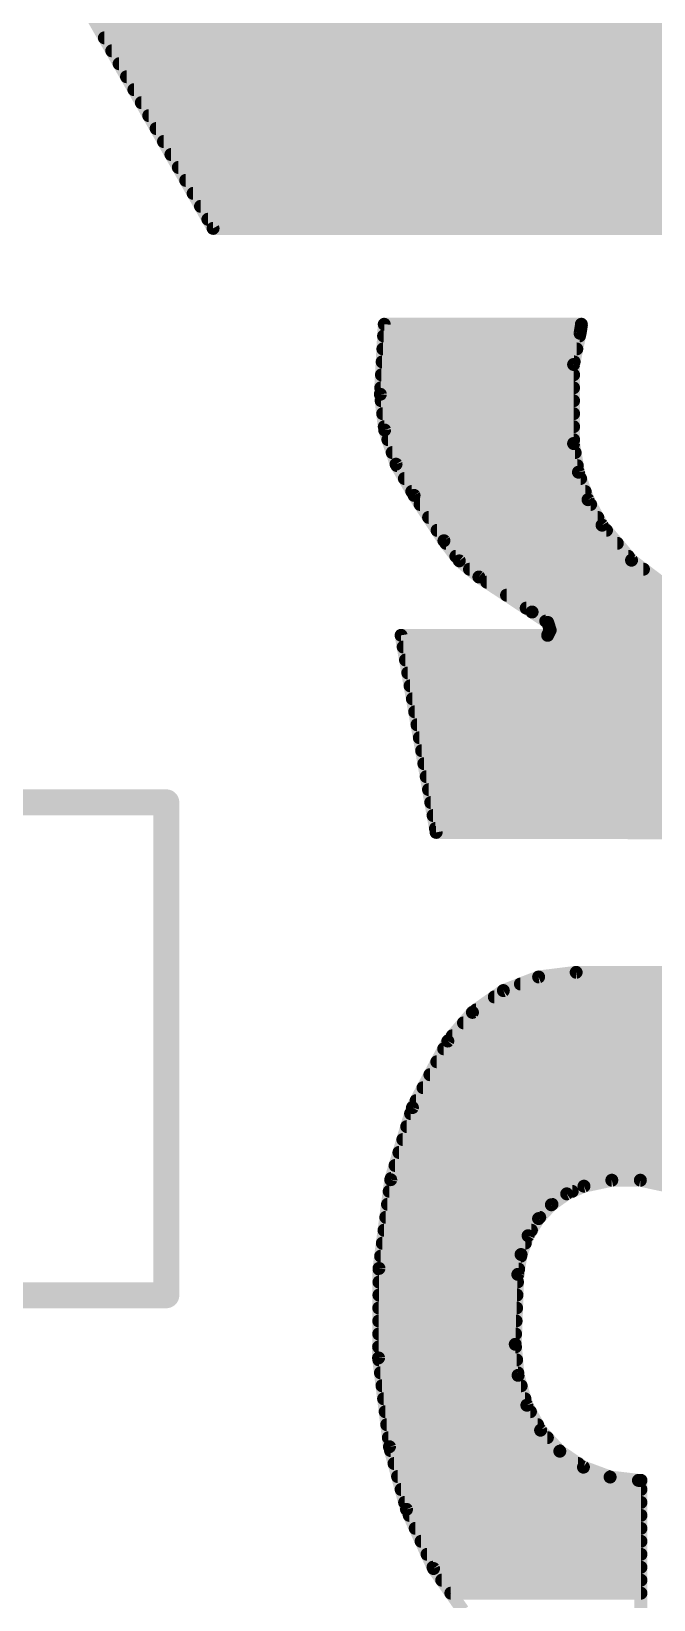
# Model space of a CAD drawing. Extents: x -27 to 80, y -11 to 53.
# Drawn here: x 20.259 to 21.478, y 33.211 to 36.284 of the extents above; entities that cross this region are included whole.
import ezdxf

# ---------------------------------------------------------------- set-up
doc = ezdxf.new("R2010")
doc.units = 0
doc.layers.add('21', color=53, linetype='CONTINUOUS')
doc.layers.add('39', color=12, linetype='CONTINUOUS')

msp = doc.modelspace()

# ---------------------------------------------------------------- linework, layer by layer
at = {"layer": '21', "const_width": 0.0254}
for points in [[(20.6146, 35.8978), (20.3784, 36.3118)], [(20.3871, 36.2966), (22.5527, 36.2966)], [(20.4016, 36.2712), (22.5527, 36.2712)], [(20.4161, 36.2458), (22.5527, 36.2458)], [(20.4305, 36.2204), (22.5527, 36.2204)], [(20.445, 36.195), (22.5527, 36.195)], [(20.4595, 36.1696), (22.5527, 36.1696)], [(20.474, 36.1442), (22.5527, 36.1442)], [(20.4885, 36.1188), (22.5527, 36.1188)], [(20.503, 36.0934), (22.5527, 36.0934)], [(20.5175, 36.068), (22.5527, 36.068)], [(20.532, 36.0426), (22.5527, 36.0426)], [(20.5465, 36.0172), (22.5527, 36.0172)], [(20.561, 35.9918), (22.5527, 35.9918)], [(20.5755, 35.9664), (22.5527, 35.9664)], [(20.59, 35.941), (22.5527, 35.941)], [(20.6044, 35.9156), (22.5527, 35.9156)], [(22.5476, 35.8978), (20.6146, 35.8978)], [(20.9423, 35.5727), (20.9499, 35.7099)], [(20.9499, 35.7099), (21.336, 35.7099)], [(21.336, 35.7073), (21.3335, 35.6921)], [(21.336, 35.7099), (21.336, 35.7073)], [(20.9486, 35.687), (21.3324, 35.687)], [(21.3335, 35.6921), (21.3208, 35.6311)], [(20.9472, 35.6616), (21.3271, 35.6616)], [(20.9444, 35.6108), (21.3208, 35.6108)], [(20.9458, 35.6362), (21.3219, 35.6362)], [(21.3208, 35.6311), (21.3208, 35.4762)], [(20.943, 35.5854), (21.3208, 35.5854)], [(20.9507, 35.5026), (20.9423, 35.5727)], [(20.9438, 35.56), (21.3208, 35.56)], [(20.9469, 35.5346), (21.3208, 35.5346)], [(20.9499, 35.5092), (21.3208, 35.5092)], [(20.973, 35.4357), (20.9507, 35.5026)], [(20.957, 35.4838), (21.3208, 35.4838)], [(20.9655, 35.4584), (21.3238, 35.4584)], [(21.3208, 35.4762), (21.3303, 35.42)], [(21.0083, 35.3746), (20.973, 35.4357)], [(20.9746, 35.433), (21.3281, 35.433)], [(20.9893, 35.4076), (21.3346, 35.4076)], [(21.3303, 35.42), (21.3491, 35.3661)], [(21.0039, 35.3822), (21.3435, 35.3822)], [(21.0668, 35.2857), (21.0083, 35.3746)], [(21.3491, 35.3661), (21.3766, 35.3162)], [(21.02, 35.3568), (21.3542, 35.3568)], [(21.0367, 35.3314), (21.3682, 35.3314)], [(21.0534, 35.306), (21.3852, 35.306)], [(21.3766, 35.3162), (21.4343, 35.2475)], [(21.097, 35.2462), (21.0668, 35.2857)], [(21.0707, 35.2806), (21.4065, 35.2806)], [(21.0901, 35.2552), (21.4279, 35.2552)], [(21.1353, 35.2146), (21.097, 35.2462)], [(21.4343, 35.2475), (21.5058, 35.1932)], [(21.1169, 35.2298), (21.4577, 35.2298)], [(21.2395, 35.146), (21.1353, 35.2146)], [(21.1508, 35.2044), (21.4911, 35.2044)], [(21.1894, 35.179), (21.5371, 35.179)], [(21.228, 35.1536), (21.5978, 35.1536)], [(21.27, 35.1257), (21.2395, 35.146)], [(21.2662, 35.1282), (21.7576, 35.1282)], [(21.275, 35.1104), (21.27, 35.1257)], [(21.0515, 34.7142), (20.9829, 35.1003)], [(20.9829, 35.1003), (21.27, 35.1003)], [(21.27, 35.1003), (21.275, 35.1104)], [(21.2712, 35.1028), (22.54, 35.1028)], [(20.987, 35.0774), (22.54, 35.0774)], [(20.9915, 35.052), (22.54, 35.052)], [(20.996, 35.0266), (22.54, 35.0266)], [(21.0005, 35.0012), (22.54, 35.0012)], [(21.005, 34.9758), (22.54, 34.9758)], [(21.0095, 34.9504), (22.54, 34.9504)], [(21.014, 34.925), (22.54, 34.925)], [(21.0186, 34.8996), (22.54, 34.8996)], [(21.0231, 34.8742), (22.54, 34.8742)], [(21.0276, 34.8488), (22.54, 34.8488)], [(21.0321, 34.8234), (22.54, 34.8234)], [(21.0366, 34.798), (22.54, 34.798)], [(21.0411, 34.7726), (22.54, 34.7726)], [(21.0456, 34.7472), (22.54, 34.7472)], [(21.0502, 34.7218), (22.54, 34.7218)], [(22.54, 34.7116), (21.0515, 34.7142)], [(21.2523, 34.4308), (21.1832, 34.4041)], [(21.2166, 34.417), (21.8084, 34.417)], [(21.3258, 34.4399), (21.2523, 34.4308)], [(21.8084, 34.4399), (21.3258, 34.4399)], [(21.1832, 34.4041), (21.1227, 34.3614)], [(21.1655, 34.3916), (21.8084, 34.3916)], [(21.1227, 34.3614), (21.0744, 34.3052)], [(21.1295, 34.3662), (21.8084, 34.3662)], [(21.105, 34.3408), (21.8084, 34.3408)], [(21.0744, 34.3052), (21.0051, 34.1749)], [(21.0663, 34.29), (21.8084, 34.29)], [(21.0832, 34.3154), (21.8084, 34.3154)], [(21.0528, 34.2646), (21.8084, 34.2646)], [(21.0393, 34.2392), (21.8084, 34.2392)], [(21.0258, 34.2138), (21.8084, 34.2138)], [(21.0051, 34.1749), (20.9626, 34.0335)], [(21.0123, 34.1884), (21.8084, 34.1884)], [(20.9939, 34.1376), (21.8084, 34.1376)], [(21.0015, 34.163), (21.8084, 34.163)], [(20.9863, 34.1122), (21.8084, 34.1122)], [(20.9786, 34.0868), (21.8084, 34.0868)], [(20.971, 34.0614), (21.8084, 34.0614)], [(20.9626, 34.0335), (20.9396, 33.8596)], [(20.9596, 34.0106), (21.3181, 34.0106)], [(20.9634, 34.036), (21.8084, 34.036)], [(21.3073, 34.0058), (21.3411, 34.0208)], [(21.3411, 34.0208), (21.3957, 34.0325)], [(21.3957, 34.0325), (21.4516, 34.0325)], [(21.4516, 34.0325), (21.5062, 34.0208)], [(20.9562, 33.9852), (21.2785, 33.9852)], [(21.2522, 33.9573), (21.2773, 33.9844)], [(21.2773, 33.9844), (21.3073, 34.0058)], [(20.9529, 33.9598), (21.2545, 33.9598)], [(21.2316, 33.9237), (21.2522, 33.9573)], [(20.9495, 33.9344), (21.2382, 33.9344)], [(21.2179, 33.8868), (21.2316, 33.9237)], [(20.9461, 33.909), (21.2262, 33.909)], [(20.9396, 33.8596), (20.9388, 33.6843)], [(20.9396, 33.8582), (21.2132, 33.8582)], [(20.9428, 33.8836), (21.2174, 33.8836)], [(21.2115, 33.848), (21.2179, 33.8868)], [(20.9395, 33.8328), (21.2109, 33.8328)], [(21.2065, 33.7109), (21.2115, 33.848)], [(20.9394, 33.8074), (21.21, 33.8074)], [(20.9392, 33.782), (21.2091, 33.782)], [(20.9391, 33.7566), (21.2082, 33.7566)], [(20.9389, 33.7058), (21.207, 33.7058)], [(20.939, 33.7312), (21.2072, 33.7312)], [(21.212, 33.6501), (21.2065, 33.7109)], [(20.9388, 33.6843), (20.9601, 33.5102)], [(20.9393, 33.6804), (21.2093, 33.6804)], [(20.9424, 33.655), (21.2116, 33.655)], [(21.2293, 33.5915), (21.212, 33.6501)], [(20.9455, 33.6296), (21.2181, 33.6296)], [(20.9486, 33.6042), (21.2256, 33.6042)], [(21.2562, 33.5426), (21.2293, 33.5915)], [(20.9517, 33.5788), (21.2363, 33.5788)], [(20.9548, 33.5534), (21.2502, 33.5534)], [(20.9579, 33.528), (21.2695, 33.528)], [(21.2938, 33.5014), (21.2562, 33.5426)], [(20.9601, 33.5102), (20.9935, 33.3873)], [(20.9622, 33.5026), (21.2927, 33.5026)], [(21.3401, 33.4702), (21.2938, 33.5014)], [(20.9691, 33.4772), (21.3297, 33.4772)], [(21.3924, 33.4508), (21.3401, 33.4702)], [(20.976, 33.4518), (21.3896, 33.4518)], [(20.9829, 33.4264), (21.4528, 33.4264)], [(21.4478, 33.4442), (21.3924, 33.4508)], [(21.4528, 33.4442), (21.4478, 33.4442)], [(21.4528, 33.02), (21.4528, 33.4442)], [(20.9898, 33.401), (21.4528, 33.401)], [(20.9935, 33.3873), (21.0464, 33.2715)], [(20.9989, 33.3756), (21.4528, 33.3756)], [(21.0105, 33.3502), (21.4528, 33.3502)], [(21.0221, 33.3248), (21.4528, 33.3248)], [(21.0337, 33.2994), (21.4528, 33.2994)], [(21.0453, 33.274), (21.4528, 33.274)], [(21.0464, 33.2715), (21.1039, 33.1897)], [(21.0625, 33.2486), (21.4528, 33.2486)], [(21.0803, 33.2232), (21.4528, 33.2232)]]:
    msp.add_lwpolyline(points, dxfattribs=at)
at = {"layer": '21', "const_width": 0.0127}
for points in [[(20.4016, 36.2775, 1), (20.4016, 36.2649)], [(20.4161, 36.2522, 1), (20.4161, 36.2395)], [(20.4305, 36.2268, 1), (20.4305, 36.2141)], [(20.445, 36.2013, 1), (20.445, 36.1887)], [(20.4595, 36.176, 1), (20.4595, 36.1633)], [(20.474, 36.1506, 1), (20.474, 36.1379)], [(20.4885, 36.1251, 1), (20.4885, 36.1125)], [(20.503, 36.0998, 1), (20.503, 36.0871)], [(20.5175, 36.0744, 1), (20.5175, 36.0617)], [(20.532, 36.0489, 1), (20.532, 36.0363)], [(20.5465, 36.0236, 1), (20.5465, 36.0109)], [(20.561, 35.9982, 1), (20.561, 35.9855)], [(20.5755, 35.9727, 1), (20.5755, 35.9601)], [(20.59, 35.9474, 1), (20.59, 35.9347)], [(20.6044, 35.922, 1), (20.6044, 35.9093)], [(20.6146, 35.9042, 1), (20.6146, 35.8915)], [(20.6091, 35.8947, 1), (20.6201, 35.9009)], [(20.9562, 35.7095, 1), (20.9436, 35.7103)], [(20.9499, 35.7163, 1), (20.9499, 35.7036)], [(21.3424, 35.7099, 1), (21.3297, 35.7099)], [(21.3423, 35.7063, 1), (21.3297, 35.7083)], [(21.3297, 35.7073, 1), (21.3424, 35.7073)], [(21.336, 35.7036, 1), (21.336, 35.7163)], [(20.9486, 35.6934, 1), (20.9486, 35.6807)], [(21.3272, 35.6931, 1), (21.3398, 35.6911)], [(21.3397, 35.6908, 1), (21.3273, 35.6934)], [(21.3324, 35.6807, 1), (21.3324, 35.6934)], [(20.9472, 35.6679, 1), (20.9472, 35.6553)], [(21.3271, 35.6553, 1), (21.3271, 35.6679)], [(20.9444, 35.6172, 1), (20.9444, 35.6045)], [(20.9458, 35.6425, 1), (20.9458, 35.6299)], [(21.3272, 35.6311, 1), (21.3145, 35.6311)], [(21.3146, 35.6324, 1), (21.327, 35.6298)], [(21.3208, 35.6045, 1), (21.3208, 35.6172)], [(21.3219, 35.6299, 1), (21.3219, 35.6425)], [(20.943, 35.5917, 1), (20.943, 35.5791)], [(21.3208, 35.5791, 1), (21.3208, 35.5917)], [(20.9486, 35.5735, 1), (20.936, 35.5719)], [(20.936, 35.5731, 1), (20.9486, 35.5723)], [(20.9438, 35.5663, 1), (20.9438, 35.5537)], [(21.3208, 35.5537, 1), (21.3208, 35.5663)], [(20.9469, 35.541, 1), (20.9469, 35.5283)], [(21.3208, 35.5283, 1), (21.3208, 35.541)], [(20.9499, 35.5155, 1), (20.9499, 35.5029)], [(20.9567, 35.5047, 1), (20.9447, 35.5006)], [(20.9444, 35.5019, 1), (20.957, 35.5034)], [(21.3208, 35.5029, 1), (21.3208, 35.5155)], [(20.957, 35.4901, 1), (20.957, 35.4775)], [(20.9655, 35.4648, 1), (20.9655, 35.4521)], [(21.3271, 35.4773, 1), (21.3145, 35.4751)], [(21.3145, 35.4762, 1), (21.3272, 35.4762)], [(21.3208, 35.4775, 1), (21.3208, 35.4901)], [(21.3238, 35.4521, 1), (21.3238, 35.4648)], [(20.9785, 35.4389, 1), (20.9675, 35.4325)], [(20.967, 35.4337, 1), (20.979, 35.4377)], [(20.9746, 35.4393, 1), (20.9746, 35.4267)], [(21.3281, 35.4267, 1), (21.3281, 35.4393)], [(20.9893, 35.4139, 1), (20.9893, 35.4013)], [(21.3363, 35.4221, 1), (21.3243, 35.4179)], [(21.3241, 35.4189, 1), (21.3366, 35.421)], [(21.3346, 35.4013, 1), (21.3346, 35.4139)], [(21.0039, 35.3886, 1), (21.0039, 35.3759)], [(21.0136, 35.3781, 1), (21.003, 35.3711)], [(21.0028, 35.3714, 1), (21.0138, 35.3778)], [(21.3546, 35.3692, 1), (21.3435, 35.3631)], [(21.3435, 35.3759, 1), (21.3435, 35.3886)], [(21.02, 35.3631, 1), (21.02, 35.3505)], [(21.3431, 35.364, 1), (21.3551, 35.3682)], [(21.3542, 35.3505, 1), (21.3542, 35.3631)], [(21.0367, 35.3377, 1), (21.0367, 35.3251)], [(21.0534, 35.3124, 1), (21.0534, 35.2997)], [(21.3682, 35.3251, 1), (21.3682, 35.3377)], [(21.3815, 35.3203, 1), (21.3717, 35.3121)], [(21.371, 35.3131, 1), (21.3822, 35.3193)], [(21.3852, 35.2997, 1), (21.3852, 35.3124)], [(21.0718, 35.2896, 1), (21.0618, 35.2818)], [(21.0615, 35.2822, 1), (21.0721, 35.2892)], [(21.0707, 35.2869, 1), (21.0707, 35.2743)], [(21.4065, 35.2743, 1), (21.4065, 35.2869)], [(21.0901, 35.2615, 1), (21.0901, 35.2489)], [(21.101, 35.2511, 1), (21.093, 35.2414)], [(21.092, 35.2424, 1), (21.102, 35.2501)], [(21.4279, 35.2489, 1), (21.4279, 35.2615)], [(21.4382, 35.2526, 1), (21.4305, 35.2424)], [(21.4295, 35.2434, 1), (21.4392, 35.2516)], [(21.1169, 35.2362, 1), (21.1169, 35.2235)], [(21.1388, 35.2199, 1), (21.1318, 35.2093)], [(21.1313, 35.2097, 1), (21.1393, 35.2195)], [(21.4577, 35.2235, 1), (21.4577, 35.2362)], [(21.1508, 35.2107, 1), (21.1508, 35.1981)], [(21.1894, 35.1853, 1), (21.1894, 35.1727)], [(21.228, 35.16, 1), (21.228, 35.1473)], [(21.243, 35.1513, 1), (21.236, 35.1407)], [(21.236, 35.1407, 1), (21.243, 35.1513)], [(21.2662, 35.1345, 1), (21.2662, 35.1219)], [(21.276, 35.1277, 1), (21.264, 35.1237)], [(21.2665, 35.1204, 1), (21.2735, 35.131)], [(20.9892, 35.1014, 1), (20.9766, 35.0992)], [(20.9829, 35.1067, 1), (20.9829, 35.094)], [(21.2643, 35.1031, 1), (21.2757, 35.0975)], [(21.2712, 35.1091, 1), (21.2712, 35.0965)], [(21.269, 35.1084, 1), (21.281, 35.1124)], [(21.2807, 35.1076, 1), (21.2693, 35.1132)], [(21.27, 35.094, 1), (21.27, 35.1067)], [(20.987, 35.0838, 1), (20.987, 35.0711)], [(20.9915, 35.0583, 1), (20.9915, 35.0457)], [(20.996, 35.0329, 1), (20.996, 35.0203)], [(21.0005, 35.0076, 1), (21.0005, 34.9949)], [(21.005, 34.9821, 1), (21.005, 34.9695)], [(21.0095, 34.9567, 1), (21.0095, 34.9441)], [(21.014, 34.9314, 1), (21.014, 34.9187)], [(21.0186, 34.9059, 1), (21.0186, 34.8933)], [(21.0231, 34.8805, 1), (21.0231, 34.8679)], [(21.0276, 34.8552, 1), (21.0276, 34.8425)], [(21.0321, 34.8297, 1), (21.0321, 34.8171)], [(21.0366, 34.8043, 1), (21.0366, 34.7917)], [(21.0411, 34.779, 1), (21.0411, 34.7663)], [(21.0456, 34.7535, 1), (21.0456, 34.7409)], [(21.0502, 34.7281, 1), (21.0502, 34.7155)], [(21.0515, 34.7205, 1), (21.0515, 34.7079)], [(21.0452, 34.7131, 1), (21.0578, 34.7153)], [(21.2166, 34.4233, 1), (21.2166, 34.4107)], [(21.2515, 34.4371, 1), (21.2531, 34.4245)], [(21.2546, 34.4249, 1), (21.25, 34.4367)], [(21.3258, 34.4462, 1), (21.3258, 34.4336)], [(21.3266, 34.4336, 1), (21.325, 34.4462)], [(21.1655, 34.398, 1), (21.1655, 34.3853)], [(21.1809, 34.41, 1), (21.1855, 34.3982)], [(21.1869, 34.3989, 1), (21.1795, 34.4093)], [(21.119, 34.3666, 1), (21.1264, 34.3562)], [(21.1275, 34.3572, 1), (21.1179, 34.3655)], [(21.1295, 34.3725, 1), (21.1295, 34.3599)], [(21.105, 34.3471, 1), (21.105, 34.3345)], [(21.0663, 34.2963, 1), (21.0663, 34.2837)], [(21.0696, 34.3093, 1), (21.0792, 34.3011)], [(21.08, 34.3022, 1), (21.0688, 34.3082)], [(21.0832, 34.3218, 1), (21.0832, 34.3091)], [(21.0528, 34.2709, 1), (21.0528, 34.2583)], [(21.0393, 34.2456, 1), (21.0393, 34.2329)], [(21.0258, 34.2201, 1), (21.0258, 34.2075)], [(20.9995, 34.1779, 1), (21.0107, 34.1719)], [(21.0112, 34.173, 1), (20.999, 34.1767)], [(21.0123, 34.1947, 1), (21.0123, 34.1821)], [(20.9939, 34.1439, 1), (20.9939, 34.1313)], [(21.0015, 34.1694, 1), (21.0015, 34.1567)], [(20.9863, 34.1185, 1), (20.9863, 34.1059)], [(20.9786, 34.0932, 1), (20.9786, 34.0805)], [(20.971, 34.0677, 1), (20.971, 34.0551)], [(20.9596, 34.017, 1), (20.9596, 34.0043)], [(20.9689, 34.0327, 1), (20.9563, 34.0343)], [(20.9565, 34.0353, 1), (20.9687, 34.0317)], [(20.9634, 34.0423, 1), (20.9634, 34.0297)], [(21.3181, 34.0043, 1), (21.3181, 34.017)], [(21.3398, 34.027, 1), (21.3424, 34.0146)], [(21.3437, 34.015, 1), (21.3385, 34.0266)], [(21.3957, 34.0388, 1), (21.3957, 34.0261)], [(21.397, 34.0263, 1), (21.3944, 34.0387)], [(21.4529, 34.0387, 1), (21.4503, 34.0263)], [(21.4516, 34.0261, 1), (21.4516, 34.0388)], [(20.9562, 33.9915, 1), (20.9562, 33.9789)], [(21.2736, 33.9895, 1), (21.281, 33.9792)], [(21.282, 33.9801, 1), (21.2726, 33.9887)], [(21.2785, 33.9789, 1), (21.2785, 33.9915)], [(21.3048, 34.0116, 1), (21.3099, 34)], [(21.311, 34.0007, 1), (21.3037, 34.011)], [(20.9529, 33.9661, 1), (20.9529, 33.9535)], [(21.2475, 33.9616, 1), (21.2569, 33.953)], [(21.2576, 33.954, 1), (21.2468, 33.9606)], [(21.2545, 33.9535, 1), (21.2545, 33.9661)], [(20.9495, 33.9408, 1), (20.9495, 33.9281)], [(21.2262, 33.927, 1), (21.2371, 33.9204)], [(21.2376, 33.9215, 1), (21.2257, 33.9259)], [(21.2382, 33.9281, 1), (21.2382, 33.9408)], [(20.9461, 33.9153, 1), (20.9461, 33.9027)], [(21.2262, 33.9027, 1), (21.2262, 33.9153)], [(20.946, 33.8596, 1), (20.9333, 33.8597)], [(20.9396, 33.8646, 1), (20.9396, 33.8519)], [(20.9428, 33.8899, 1), (20.9428, 33.8773)], [(21.2242, 33.8858, 1), (21.2116, 33.8879)], [(21.212, 33.8891, 1), (21.2239, 33.8846)], [(21.2132, 33.8519, 1), (21.2132, 33.8646)], [(21.2174, 33.8773, 1), (21.2174, 33.8899)], [(20.9395, 33.8391, 1), (20.9395, 33.8265)], [(20.9333, 33.8605, 1), (20.9459, 33.8588)], [(21.2052, 33.849, 1), (21.2178, 33.847)], [(21.2178, 33.8478, 1), (21.2052, 33.8482)], [(21.2109, 33.8265, 1), (21.2109, 33.8391)], [(20.9394, 33.8137, 1), (20.9394, 33.8011)], [(21.21, 33.8011, 1), (21.21, 33.8137)], [(20.9392, 33.7884, 1), (20.9392, 33.7757)], [(21.2091, 33.7757, 1), (21.2091, 33.7884)], [(20.9391, 33.7629, 1), (20.9391, 33.7503)], [(21.2082, 33.7503, 1), (21.2082, 33.7629)], [(20.9389, 33.7122, 1), (20.9389, 33.6995)], [(20.939, 33.7375, 1), (20.939, 33.7249)], [(21.2128, 33.7115, 1), (21.2002, 33.7103)], [(21.2002, 33.7111, 1), (21.2128, 33.7107)], [(21.207, 33.6995, 1), (21.207, 33.7122)], [(21.2072, 33.7249, 1), (21.2072, 33.7375)], [(20.9324, 33.6843, 1), (20.9451, 33.6842)], [(20.9451, 33.685, 1), (20.9325, 33.6835)], [(20.9393, 33.6867, 1), (20.9393, 33.6741)], [(21.2093, 33.6741, 1), (21.2093, 33.6867)], [(20.9424, 33.6613, 1), (20.9424, 33.6487)], [(21.2057, 33.6495, 1), (21.2184, 33.6507)], [(21.2181, 33.6519, 1), (21.206, 33.6483)], [(21.2116, 33.6487, 1), (21.2116, 33.6613)], [(20.9455, 33.636, 1), (20.9455, 33.6233)], [(21.2181, 33.6233, 1), (21.2181, 33.636)], [(20.9486, 33.6105, 1), (20.9486, 33.5979)], [(21.2349, 33.5946, 1), (21.2237, 33.5884)], [(21.2232, 33.5897, 1), (21.2354, 33.5933)], [(21.2256, 33.5979, 1), (21.2256, 33.6105)], [(20.9517, 33.5851, 1), (20.9517, 33.5725)], [(20.9548, 33.5598, 1), (20.9548, 33.5471)], [(21.2363, 33.5725, 1), (21.2363, 33.5851)], [(21.2502, 33.5471, 1), (21.2502, 33.5598)], [(20.9579, 33.5343, 1), (20.9579, 33.5217)], [(21.2609, 33.5469, 1), (21.2515, 33.5383)], [(21.2506, 33.5395, 1), (21.2617, 33.5457)], [(21.2695, 33.5217, 1), (21.2695, 33.5343)], [(20.9662, 33.5119, 1), (20.954, 33.5085)], [(20.9538, 33.5094, 1), (20.9664, 33.511)], [(20.9622, 33.5089, 1), (20.9622, 33.4963)], [(21.2974, 33.5067, 1), (21.2903, 33.4961)], [(21.2891, 33.4971, 1), (21.2985, 33.5057)], [(21.2927, 33.4963, 1), (21.2927, 33.5089)], [(20.9691, 33.4836, 1), (20.9691, 33.4709)], [(21.3297, 33.4709, 1), (21.3297, 33.4836)], [(21.3423, 33.4762, 1), (21.3379, 33.4643)], [(21.3365, 33.4649, 1), (21.3436, 33.4755)], [(20.976, 33.4581, 1), (20.976, 33.4455)], [(20.9829, 33.4327, 1), (20.9829, 33.4201)], [(21.3931, 33.4571, 1), (21.3916, 33.4445)], [(21.3896, 33.4455, 1), (21.3896, 33.4581)], [(21.3902, 33.4448, 1), (21.3946, 33.4567)], [(21.4478, 33.4505, 1), (21.4478, 33.4379)], [(21.4592, 33.4442, 1), (21.4464, 33.4442)], [(21.4471, 33.4379, 1), (21.4485, 33.4505)], [(21.4528, 33.4379, 1), (21.4528, 33.4505)], [(21.4528, 33.4201, 1), (21.4528, 33.4327)], [(20.9898, 33.4074, 1), (20.9898, 33.3947)], [(21.4528, 33.3947, 1), (21.4528, 33.4074)], [(20.9993, 33.39, 1), (20.9877, 33.3847)], [(20.9874, 33.3857, 1), (20.9996, 33.389)], [(20.9989, 33.3819, 1), (20.9989, 33.3693)], [(21.4528, 33.3693, 1), (21.4528, 33.3819)], [(21.0105, 33.3565, 1), (21.0105, 33.3439)], [(21.4528, 33.3439, 1), (21.4528, 33.3565)], [(21.0221, 33.3312, 1), (21.0221, 33.3185)], [(21.4528, 33.3185, 1), (21.4528, 33.3312)], [(21.0337, 33.3057, 1), (21.0337, 33.2931)], [(21.0453, 33.2803, 1), (21.0453, 33.2677)], [(21.4528, 33.2931, 1), (21.4528, 33.3057)], [(21.4528, 33.2677, 1), (21.4528, 33.2803)], [(21.0516, 33.2752, 1), (21.0412, 33.2678)], [(21.0406, 33.2689, 1), (21.0522, 33.2741)], [(21.0625, 33.255, 1), (21.0625, 33.2423)], [(21.4528, 33.2423, 1), (21.4528, 33.255)], [(21.0803, 33.2295, 1), (21.0803, 33.2169)], [(21.4528, 33.2169, 1), (21.4528, 33.2295)]]:
    msp.add_lwpolyline(points, format="xyb", dxfattribs=at)
at = {"layer": '39', "const_width": 0.0508}
for points in [[(17.577, 34.773), (20.523, 34.773)], [(20.523, 34.773), (20.523, 33.807)], [(20.523, 33.807), (17.577, 33.807)]]:
    msp.add_lwpolyline(points, dxfattribs=at)
at = {"layer": '39', "const_width": 0.0254}
for points in [[(20.5357, 34.773, 1), (20.5103, 34.773)], [(20.523, 34.7603, 1), (20.523, 34.7857)], [(20.5103, 33.807, 1), (20.5357, 33.807)], [(20.523, 33.7943, 1), (20.523, 33.8197)]]:
    msp.add_lwpolyline(points, format="xyb", dxfattribs=at)

doc.saveas('drawing.dxf')
